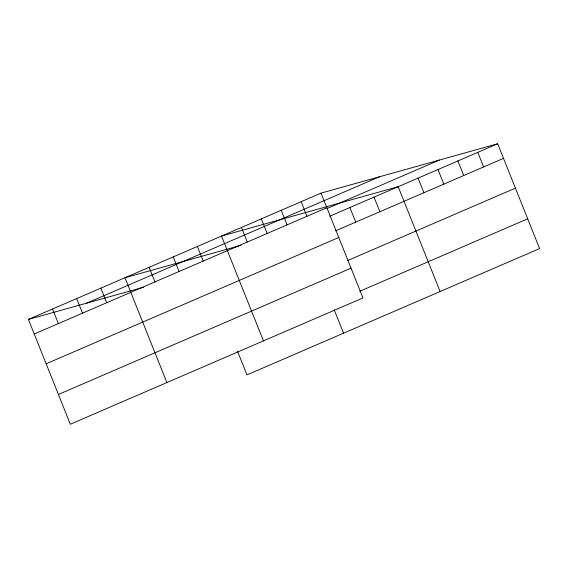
<?xml version="1.0" encoding="UTF-8"?>
<svg xmlns="http://www.w3.org/2000/svg" width="568" height="568" viewBox="0 0 568 568"><rect width="100%" height="100%" fill="white"/><g stroke="black" fill="none" stroke-linecap="round" stroke-linejoin="round"><path stroke-width="0.85" d="M321.026 193.12L362.952 297.937L70.325 424.232L28.4 319.415L321.026 193.12L497.675 143.768L539.6 248.585L246.974 374.88L237.573 351.372M86.691 303.127L379.317 176.833M34.236 334.005L326.863 207.71M327.012 208.548L439.383 160.055M329.781 216.231L497.675 143.768M335.617 230.821L503.511 158.358M46.143 363.783L338.769 237.488M347.524 260.591L515.417 188.136M58.419 394.462L351.045 268.167M359.792 291.27L527.693 218.808M240.917 245.34L124.967 277.738L166.893 382.555M28.4 319.415L143.548 287.245M477.773 152.352L483.609 166.942M457.879 160.943L463.715 175.533M437.978 169.527L443.814 184.124M418.084 178.118L423.913 192.708M440.108 291.526L398.182 186.709L221.534 236.061L263.46 340.878M374.042 197.124L379.878 211.715M349.895 207.547L355.731 222.138M301.125 201.704L306.961 216.294M334.14 309.695L343.541 333.203M281.231 210.295L287.067 224.885M261.33 218.886L267.166 233.476M241.435 227.47L247.272 242.06M197.394 246.476L203.23 261.067M173.247 256.899L179.083 271.49M149.107 267.315L154.943 281.906M100.827 288.154L106.663 302.744M76.68 298.576L82.516 313.167M52.54 308.992L58.376 323.582"/></g></svg>
